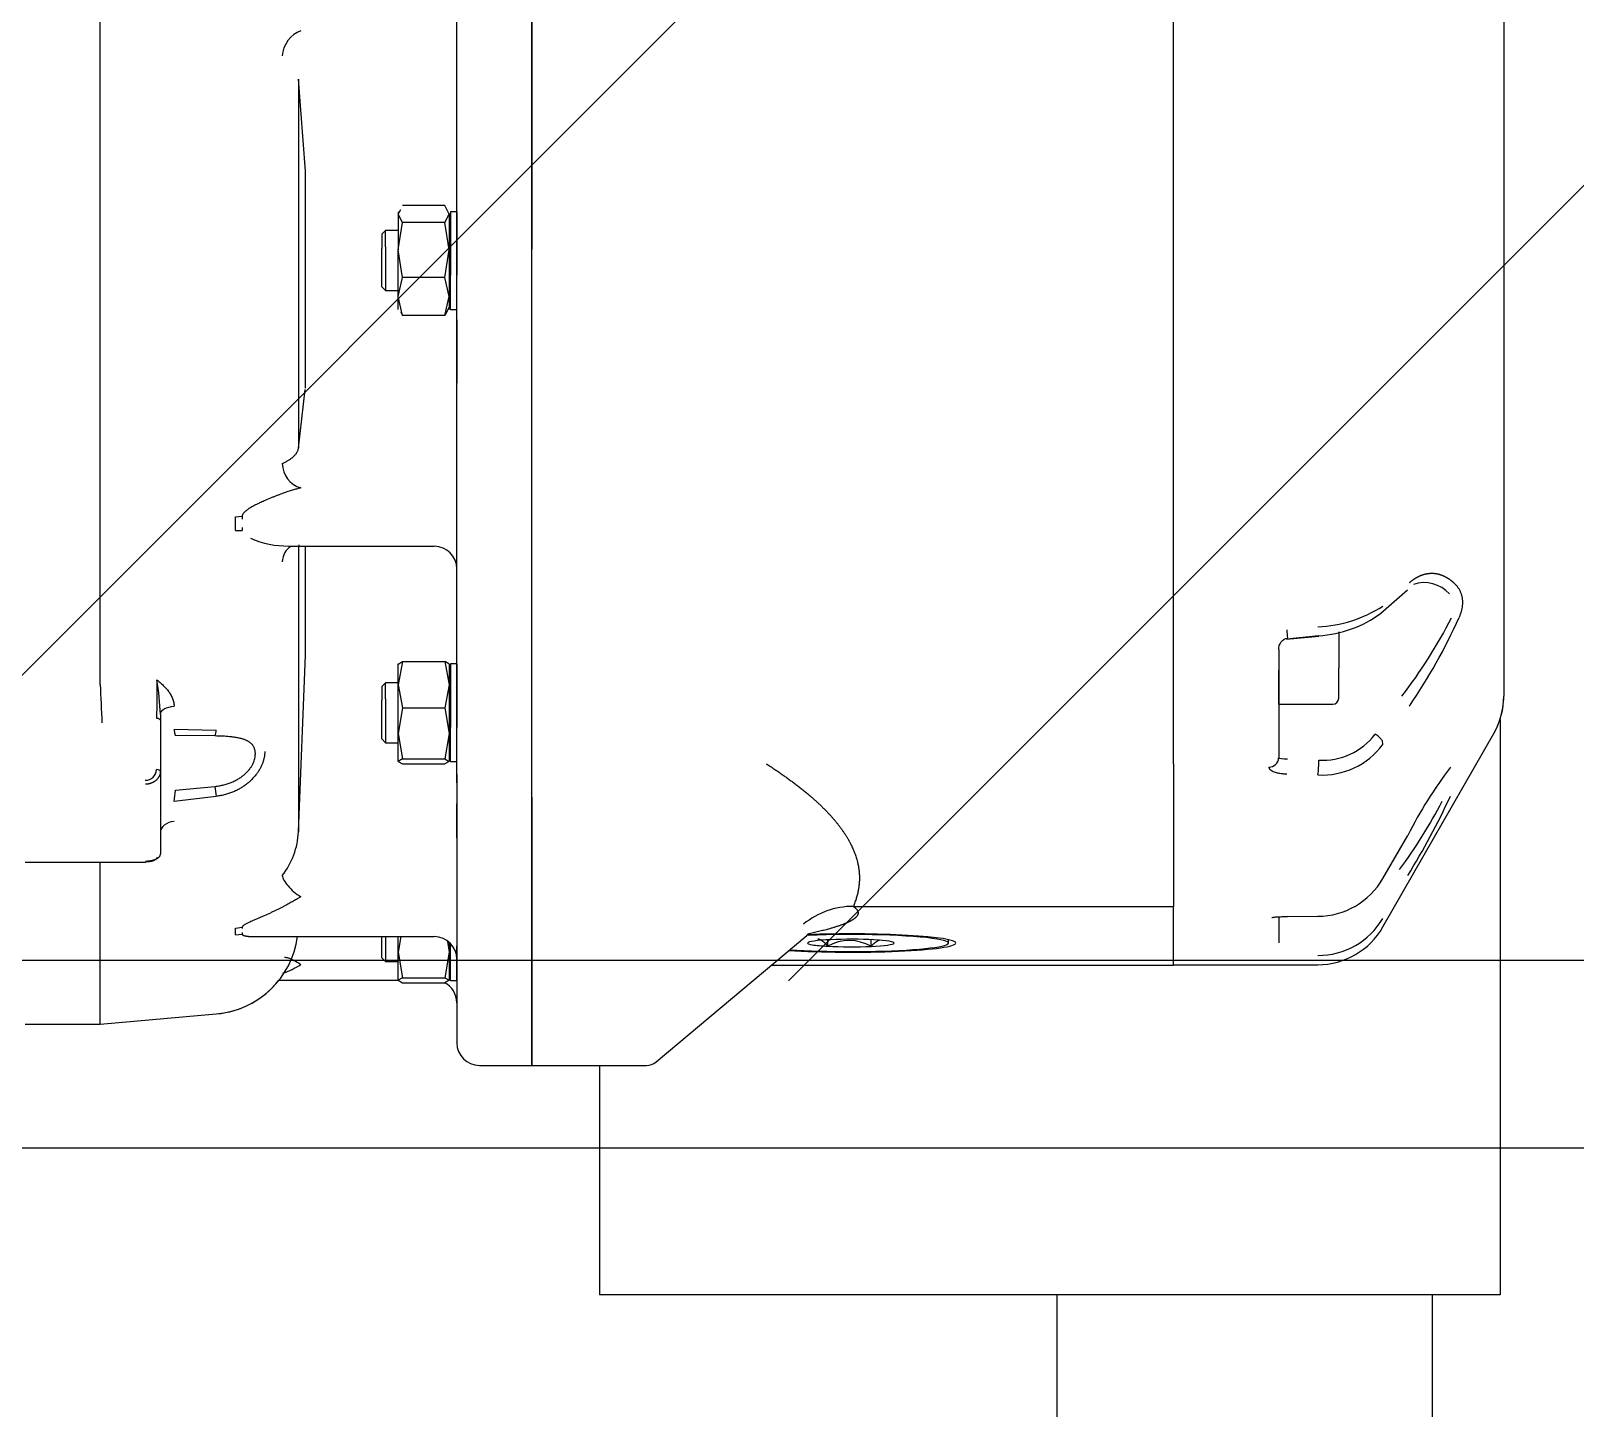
# Model space of a CAD drawing. Extents: x 220580 to 2027826, y -309201 to 71987.
# Drawn here: x 349237.5 to 349560.8, y -215643.4 to -215355.1 of the extents above; entities that cross this region are included whole.
import ezdxf

# ---------------------------------------------------------------- set-up
doc = ezdxf.new("R2010")
doc.units = 0
for name, color, linetype in [('A-HATCH-1', 252, 'Continuous'), ('A-LIN-V', 9, 'Continuous'), ('EWHS5T6M-1', 7, 'Continuous'), ('EWHS5T6M-3', 7, 'Continuous'), ('FHSGH10105-主梁-06', 7, 'Continuous'), ('取电臂', 7, 'Continuous')]:
    doc.layers.add(name, color=color, linetype=linetype)

# ---------------------------------------------------------------- blocks, each defined once
blk = doc.blocks.new('b234swerwr')
at = {"layer": 'A-HATCH-1'}
h = blk.add_hatch(dxfattribs=at)
h.set_pattern_fill('ANSI31', color=4, scale=100)
h.set_pattern_definition([(45, (174105, -2000), (-112.253202, 112.253202), [])])
h.paths.add_polyline_path([(-1570355.4, 576982.49), (-1562570.65, 576982.49), (-1562570.65, 576107.49), (-1570355.4, 576107.49)])
at = {"layer": 'EWHS5T6M-1', "color": 4, "linetype": 'Continuous'}
for p, q in [((-1568008.52, 576162.23), (-1568008.52, 576041.78)), ((-1568008.52, 576162.23), (-1568008.52, 576041.78)), ((-1568197.09, 576089.83), (-1568197.09, 576041.78)), ((-1568197.09, 576089.83), (-1568197.09, 576041.78)), ((-1568021.09, 576041.78), (-1568134.23, 576041.78)), ((-1568101.23, 576041.78), (-1568134.23, 576041.78)), ((-1568021.09, 576041.78), (-1568022.66, 576041.78))]:
    blk.add_line(p, q, dxfattribs=at)
at = {"layer": 'EWHS5T6M-3', "color": 4, "linetype": 'Continuous'}
for p, q in [((-1568211.23, 576439.11), (-1568211.23, 576260.67)), ((-1568211.23, 576145.96), (-1568211.23, 576439.11)), ((-1568226.95, 576148.99), (-1568226.95, 576434.4)), ((-1568076.87, 576181.06), (-1568076.87, 576378.96)), ((-1568076.87, 576181.06), (-1568076.87, 576377.91)), ((-1568007.73, 576377.79), (-1568007.73, 576199.92)), ((-1568007.73, 576377.79), (-1568007.73, 576199.92)), ((-1568301.59, 576169.54), (-1568301.59, 576345.23)), ((-1568258.66, 576277), (-1568260.1, 576296.23)), ((-1568260.1, 576296.23), (-1568260.1, 576219.03)), ((-1568258.66, 576231.55), (-1568258.66, 576277)), ((-1568239.2, 576268.01), (-1568238.7, 576268.98)), ((-1568229.43, 576269.79), (-1568238.29, 576269.79)), ((-1568228.52, 576268.01), (-1568229.43, 576269.79)), ((-1568239.2, 576268.48), (-1568239.2, 576268.01)), ((-1568238.29, 576266.23), (-1568239.2, 576268.01)), ((-1568239.2, 576268.01), (-1568239.2, 576260.48)), ((-1568239.2, 576260.48), (-1568238.29, 576266.23)), ((-1568229.43, 576266.23), (-1568238.29, 576266.23)), ((-1568229.43, 576266.23), (-1568228.52, 576268.01)), ((-1568228.52, 576260.48), (-1568229.43, 576266.23)), ((-1568228.24, 576268.48), (-1568228.52, 576267.38)), ((-1568228.52, 576268.01), (-1568228.52, 576260.48)), ((-1568228.24, 576268.48), (-1568228.24, 576255.19)), ((-1568226.95, 576268.48), (-1568228.24, 576268.48)), ((-1568226.95, 576268.48), (-1568226.95, 576255.19)), ((-1568241.87, 576264.56), (-1568242.66, 576263.77)), ((-1568242.66, 576263.77), (-1568242.66, 576260.81)), ((-1568241.87, 576261.17), (-1568241.87, 576264.56)), ((-1568239.2, 576264.56), (-1568241.87, 576264.56)), ((-1568242.66, 576252.77), (-1568242.66, 576260.81)), ((-1568241.87, 576261.17), (-1568241.87, 576251.98)), ((-1568238.29, 576254.72), (-1568239.2, 576260.48)), ((-1568239.2, 576250.74), (-1568239.2, 576260.48)), ((-1568229.43, 576254.72), (-1568228.52, 576260.48)), ((-1568228.52, 576260.48), (-1568228.52, 576250.74)), ((-1568211.23, 576089.83), (-1568211.23, 576260.67)), ((-1568242.66, 576252.77), (-1568241.87, 576251.98)), ((-1568239.2, 576250.74), (-1568238.29, 576254.72)), ((-1568229.43, 576254.72), (-1568238.29, 576254.72)), ((-1568228.52, 576250.74), (-1568229.43, 576254.72)), ((-1568228.24, 576248.06), (-1568228.24, 576255.19)), ((-1568226.95, 576248.06), (-1568226.95, 576255.19)), ((-1568241.87, 576251.98), (-1568239.2, 576251.98)), ((-1568239.2, 576248.06), (-1568239.2, 576250.74)), ((-1568238.29, 576246.75), (-1568239.2, 576250.74)), ((-1568229.43, 576246.75), (-1568228.52, 576250.74)), ((-1568228.52, 576250.74), (-1568228.52, 576248.06)), ((-1568238.7, 576247.56), (-1568238.29, 576246.75)), ((-1568229.43, 576246.75), (-1568238.29, 576246.75)), ((-1568228.52, 576248.53), (-1568229.43, 576246.75)), ((-1568228.52, 576249.16), (-1568228.24, 576248.06)), ((-1568228.24, 576248.06), (-1568226.95, 576248.06)), ((-1568226.95, 576245.89), (-1568226.95, 576232.6)), ((-1568260.1, 576219.03), (-1568258.69, 576231.26)), ((-1568226.95, 576225.46), (-1568226.95, 576232.6)), ((-1568273.3, 576204.65), (-1568271.89, 576204.76)), ((-1568273.3, 576201.74), (-1568273.3, 576204.65)), ((-1568271.89, 576204.76), (-1568271.87, 576204.13)), ((-1568273.3, 576201.74), (-1568271.89, 576201.76)), ((-1568271.87, 576202.39), (-1568271.89, 576201.76)), ((-1568262.15, 576198.47), (-1568231.66, 576198.47)), ((-1568260.03, 576198.74), (-1568260.1, 576198.07)), ((-1568260.1, 576198.07), (-1568260.1, 576164.53)), ((-1568258.66, 576191.17), (-1568258.66, 576198.47)), ((-1568007.73, 576199.92), (-1568007.73, 576178.17)), ((-1568007.73, 576199.92), (-1568007.73, 576178.17)), ((-1568258.66, 576175.65), (-1568258.66, 576191.17)), ((-1568033.47, 576184.44), (-1568027.89, 576189.38)), ((-1568076.87, 576152.96), (-1568076.87, 576181.06)), ((-1568076.87, 576152.96), (-1568076.87, 576181.06)), ((-1568053.21, 576179.05), (-1568052.54, 576179.12)), ((-1568052.59, 576179.11), (-1568051.68, 576179.2)), ((-1568046.47, 576179.7), (-1568052.56, 576179.12)), ((-1568051.68, 576179.2), (-1568046.47, 576179.69)), ((-1568042.3, 576180.55), (-1568042.3, 576172.93)), ((-1568260.1, 576138.7), (-1568258.66, 576175.65)), ((-1568054.87, 576176.86), (-1568054.87, 576154.88)), ((-1568054.87, 576176.82), (-1568054.87, 576172.55)), ((-1568007.73, 576178.17), (-1568007.73, 576167.13)), ((-1568007.73, 576178.17), (-1568007.73, 576167.13)), ((-1568239.2, 576173.81), (-1568238.29, 576174.33)), ((-1568238.29, 576174.33), (-1568239.2, 576169.5)), ((-1568239.2, 576169.5), (-1568239.2, 576173.85)), ((-1568238.29, 576174.33), (-1568229.43, 576174.33)), ((-1568228.65, 576173.89), (-1568229.43, 576174.33)), ((-1568229.43, 576174.33), (-1568228.52, 576169.5)), ((-1568228.24, 576173.85), (-1568228.52, 576172.75)), ((-1568228.52, 576173.85), (-1568228.52, 576169.5)), ((-1568228.24, 576173.85), (-1568228.24, 576160.56)), ((-1568226.95, 576173.85), (-1568228.24, 576173.85)), ((-1568226.95, 576173.85), (-1568226.95, 576160.56)), ((-1568054.87, 576165.41), (-1568054.87, 576172.55)), ((-1568042.3, 576166.67), (-1568042.3, 576172.93)), ((-1568301.59, 576169.53), (-1568301.59, 576169.54)), ((-1568241.87, 576169.92), (-1568242.66, 576169.14)), ((-1568242.66, 576169.14), (-1568242.66, 576166.18)), ((-1568241.87, 576166.54), (-1568241.87, 576169.92)), ((-1568239.2, 576169.92), (-1568241.87, 576169.92)), ((-1568239.2, 576159.32), (-1568239.2, 576169.5)), ((-1568239.2, 576169.5), (-1568238.29, 576164.67)), ((-1568228.52, 576169.5), (-1568229.43, 576164.67)), ((-1568228.52, 576169.5), (-1568228.52, 576159.32)), ((-1568042.3, 576170.18), (-1568042.29, 576170.17)), ((-1568242.66, 576158.14), (-1568242.66, 576166.18)), ((-1568241.87, 576166.54), (-1568241.87, 576157.35)), ((-1568054.87, 576165.41), (-1568043.56, 576165.41)), ((-1568289.02, 576163.25), (-1568289.02, 576162.1)), ((-1568289.02, 576162.1), (-1568289.02, 576151.35)), ((-1568260.1, 576164.53), (-1568260.1, 576138.7)), ((-1568238.29, 576164.67), (-1568239.2, 576159.32)), ((-1568238.29, 576164.67), (-1568229.43, 576164.67)), ((-1568229.43, 576164.67), (-1568228.52, 576159.32)), ((-1568008.52, 576162.23), (-1568008.52, 576041.78)), ((-1568008.52, 576162.23), (-1568008.52, 576041.78)), ((-1568286.15, 576160.18), (-1568277.31, 576159.99)), ((-1568277.58, 576158.77), (-1568285.87, 576158.9)), ((-1568239.2, 576159.32), (-1568238.29, 576153.98)), ((-1568239.2, 576153.46), (-1568239.2, 576159.32)), ((-1568228.52, 576159.32), (-1568229.43, 576153.98)), ((-1568228.52, 576159.32), (-1568228.52, 576153.46)), ((-1568228.24, 576153.42), (-1568228.24, 576160.56)), ((-1568226.95, 576153.42), (-1568226.95, 576160.56)), ((-1568054.87, 576159.27), (-1568054.87, 576154.88)), ((-1568033.03, 576118.8), (-1568009.81, 576159.32)), ((-1568242.66, 576158.14), (-1568241.87, 576157.35)), ((-1568241.87, 576157.35), (-1568239.2, 576157.35)), ((-1568238.29, 576153.98), (-1568239.2, 576153.46)), ((-1568239.2, 576153.46), (-1568238.29, 576152.95)), ((-1568238.29, 576153.98), (-1568229.43, 576153.98)), ((-1568238.29, 576152.95), (-1568229.43, 576152.95)), ((-1568229.43, 576153.98), (-1568228.52, 576153.46)), ((-1568228.52, 576153.46), (-1568229.43, 576152.95)), ((-1568228.52, 576154.53), (-1568228.24, 576153.42)), ((-1568228.52, 576153.42), (-1568228.52, 576153.46)), ((-1568228.24, 576153.42), (-1568226.95, 576153.42)), ((-1568076.87, 576152.96), (-1568076.87, 576123.81)), ((-1568076.87, 576152.96), (-1568076.87, 576123.1)), ((-1568054.87, 576154.88), (-1568054.87, 576154.17)), ((-1568289.02, 576151.35), (-1568289.02, 576134.01)), ((-1568226.95, 576150.73), (-1568226.95, 576144.58)), ((-1568277.31, 576146.13), (-1568286.15, 576145.02)), ((-1568285.87, 576147.42), (-1568277.58, 576148.22)), ((-1568226.95, 576148.99), (-1568226.95, 576094.54)), ((-1568211.23, 576145.96), (-1568211.23, 576089.83)), ((-1568226.95, 576137.44), (-1568226.95, 576144.58)), ((-1568033.05, 576128.95), (-1568027.84, 576137.97)), ((-1568317.3, 576132.34), (-1568292.16, 576132.34)), ((-1568301.59, 576098.47), (-1568301.59, 576132.34)), ((-1568226.95, 576128.04), (-1568226.95, 576114.75)), ((-1568143.92, 576123.1), (-1568143.95, 576123.1)), ((-1568143.92, 576123.1), (-1568076.87, 576123.1)), ((-1568076.87, 576110.78), (-1568076.87, 576123.1)), ((-1568076.87, 576110.96), (-1568076.87, 576122.92)), ((-1568054.87, 576120.92), (-1568054.87, 576115.47)), ((-1568053.04, 576120.97), (-1568046.64, 576121.02)), ((-1568273.3, 576118.55), (-1568271.89, 576118.76)), ((-1568273.3, 576117.14), (-1568273.3, 576118.55)), ((-1568273.3, 576117.14), (-1568271.89, 576117.31)), ((-1568271.89, 576118.76), (-1568271.87, 576118.46)), ((-1568271.87, 576117.61), (-1568271.89, 576117.31)), ((-1568269.34, 576116.78), (-1568231.66, 576116.78)), ((-1568242.66, 576112.32), (-1568242.66, 576116.78)), ((-1568241.87, 576116.78), (-1568241.87, 576111.54)), ((-1568239.2, 576113.5), (-1568239.2, 576116.78)), ((-1568238.64, 576116.78), (-1568239.2, 576113.5)), ((-1568185.21, 576090.56), (-1568153.68, 576117.02)), ((-1568228.9, 576115.77), (-1568228.52, 576113.5)), ((-1568228.52, 576115.58), (-1568228.52, 576113.5)), ((-1568228.24, 576115.31), (-1568228.24, 576114.75)), ((-1568228.24, 576107.61), (-1568228.24, 576114.75)), ((-1568226.95, 576107.61), (-1568226.95, 576114.75)), ((-1568149.28, 576114.77), (-1568149.28, 576116.1)), ((-1568140.21, 576114.74), (-1568140.21, 576116.13)), ((-1568124.02, 576115.43), (-1568124.02, 576116.15)), ((-1568242.66, 576112.32), (-1568241.87, 576111.54)), ((-1568241.87, 576111.54), (-1568239.2, 576111.54)), ((-1568239.2, 576107.65), (-1568239.2, 576113.5)), ((-1568239.2, 576113.5), (-1568238.29, 576108.16)), ((-1568228.52, 576113.5), (-1568229.43, 576108.16)), ((-1568228.52, 576113.5), (-1568228.52, 576107.65)), ((-1568161.12, 576110.78), (-1568076.87, 576110.78)), ((-1568076.87, 576110.9), (-1568046.66, 576110.9)), ((-1568264.19, 576107.65), (-1568239.2, 576107.65)), ((-1568264.19, 576107.65), (-1568239.2, 576107.65)), ((-1568238.29, 576108.16), (-1568239.2, 576107.65)), ((-1568239.2, 576107.65), (-1568238.29, 576107.13)), ((-1568239.2, 576107.65), (-1568238.29, 576107.13)), ((-1568238.29, 576108.16), (-1568229.43, 576108.16)), ((-1568238.29, 576107.13), (-1568229.43, 576107.13)), ((-1568238.29, 576107.13), (-1568229.51, 576107.13)), ((-1568229.43, 576108.16), (-1568228.52, 576107.65)), ((-1568228.52, 576107.65), (-1568229.43, 576107.13)), ((-1568228.52, 576108.71), (-1568228.24, 576107.61)), ((-1568228.52, 576107.61), (-1568228.52, 576107.65)), ((-1568228.24, 576107.61), (-1568226.95, 576107.61)), ((-1568301.59, 576098.47), (-1568277.31, 576100.6)), ((-1568301.59, 576098.47), (-1568277.31, 576100.6)), ((-1568226.95, 576102.94), (-1568226.95, 576094.54)), ((-1568317.3, 576098.47), (-1568301.59, 576098.47)), ((-1568317.3, 576098.47), (-1568301.59, 576098.47)), ((-1568222.23, 576089.83), (-1568211.23, 576089.83)), ((-1568222.23, 576089.83), (-1568211.23, 576089.83)), ((-1568211.23, 576089.83), (-1568187.23, 576089.83)), ((-1568211.23, 576089.83), (-1568197.09, 576089.83)), ((-1568197.09, 576089.83), (-1568197.09, 576041.78)), ((-1568197.09, 576089.83), (-1568197.09, 576041.78)), ((-1568184.52, 576041.78), (-1568197.09, 576041.78)), ((-1568184.52, 576041.78), (-1568197.09, 576041.78)), ((-1568021.09, 576041.78), (-1568184.52, 576041.78)), ((-1568101.23, 576041.78), (-1568184.52, 576041.78)), ((-1568021.09, 576041.78), (-1568022.66, 576041.78)), ((-1568008.52, 576041.78), (-1568021.09, 576041.78)), ((-1568008.52, 576041.78), (-1568021.09, 576041.78))]:
    blk.add_line(p, q, dxfattribs=at)
for centre, radius, start, end in [((-1568258.07, 576215.86), 5.41, 180.8534, 253.4487), ((-1568262.22, 576218.39), 19.88, 246.5852, 270.2132), ((-1568231.66, 576193.75), 4.71, 0, 90), ((-1568024.38, 576183.81), 7.05, 41.5617, 108.8064), ((-1568047.81, 576209), 27.39, 272.3981, 302.5954), ((-1568047.96, 576204.18), 24.48, 273.4853, 306.4262), ((-1568107.49, 576228.3), 99.45, 322.0356, 333.2427), ((-1568125.52, 576232), 118.74, 325.6453, 335.9387), ((-1567955.07, 576180.31), 346.69, 181.7823, 183.11), ((-1566999.41, 576155.54), 1290.41, 179.33389, 179.69135), ((-1568356.28, 576160.32), 67.33, 2.5008, 8.7375), ((-1568043.56, 576166.67), 1.26, 270, 0), ((-1568023.45, 576167.13), 15.71, 330.1892, 0), ((-1568023.45, 576167.13), 15.71, 341.8051, 0), ((-1568281.04, 576160.19), 3.73, 337.7143, 357.0189), ((-1568045.64, 576167.48), 13.8, 266.487, 322.7895), ((-1568045.78, 576166.42), 15.83, 266.8023, 323.5023), ((-1568056.86, 576154.24), 1.98, 268.2746, 358.1638), ((-1568062.56, 576153.08), 16.09, 351.1863, 2.2116), ((-1568292.1, 576151.8), 2.29, 268.4026, 358.4531), ((-1567940.55, 576093.27), 98.07, 143.0348, 152.8846), ((-1568600.78, 576182.2), 316.82, 353.2607, 353.6969), ((-1567409.43, 576261.02), 875.45, 187.4029, 187.54076), ((-1568157.97, 576210.18), 153.08, 328.2109, 335.2911), ((-1568114.2, 576193.8), 105.5, 323.3467, 332.5077), ((-1568275.98, 576139.4), 15.89, 321.8574, 357.4911), ((-1568289.78, 576134.03), 0.763, 268.2746, 358.1638), ((-1568046.77, 576136.88), 15.85, 270.4064, 329.9676), ((-1568143.92, 576106.61), 16.5, 90.0996, 129.166), ((-1568046.53, 576128.46), 15.61, 269.5176, 329.7272), ((-1568278.95, 576119.38), 18.86, 275, 352.0705), ((-1568231.66, 576112.06), 4.71, 0, 90), ((-1568046.66, 576126.61), 15.71, 270, 330.1892), ((-1568144.77, 576106.74), 9.21, 60.3173, 119.306), ((-1568270.51, 576128.4), 20.58, 290.3016, 301.9872), ((-1568278.95, 576119.38), 18.86, 275, 321.5339), ((-1568231.66, 576102.94), 4.71, 0, 62.8719), ((-1568231.66, 576102.94), 4.71, 0, 62.8719), ((-1568222.23, 576094.54), 4.71, 180, 270), ((-1568222.23, 576094.54), 4.71, 180, 270), ((-1568187.23, 576092.97), 3.14, 270, 310)]:
    blk.add_arc(centre, radius, start, end, dxfattribs=at)
for centre, major_axis, ratio, start_param, end_param in [((-1568259.62, 576302.16), (-2.61, -3.93), 0.728317, 3.880999, 5.407181), ((-1568259.62, 576194.19), (1.87, -4.33), 0.783089, 3.209194, 4.163104), ((-1568053.19, 576181.11), (-0.19, 2.03), 0.00447, 1.617607, 3.576156), ((-1568289.8, 576151.35), (-0.786, 0), 0.5, 3.141593, 4.712389), ((-1568285.87, 576138.6), (3.14, 0), 0.721105, 1.658063, 3.14162), ((-1568144.45, 576115.43), (-22, 0), 0.087156, 3.141593, 5.13954), ((-1568144.45, 576115.43), (20.43, 0), 0.087156, 0.485902, 2.024816), ((-1568144.45, 576115.43), (22, 0), 0.087156, 4.081811, 6.283185), ((-1568144.45, 576115.43), (-20.43, 0), 0.087156, 0.894834, 3.627495), ((-1568144.45, 576115.43), (9.07, 0), 0.087156, 3.103896, 3.627495), ((-1568144.45, 576115.43), (-9.07, 0), 0.087156, 5.198291, 6.245489), ((-1568144.45, 576115.43), (-9.07, 0), 0.087156, 0.485902, 1.009501), ((-1568144.45, 576115.43), (-9.07, 0), 0.087156, 1.009501, 2.056699), ((-1568144.45, 576115.43), (9.07, 0), 0.087156, 1.009501, 2.056699), ((-1568144.45, 576115.43), (9.07, 0), 0.087156, 5.198291, 6.245489), ((-1568144.45, 576115.43), (-9.07, 0), 0.087156, 3.103896, 4.151094)]:
    blk.add_ellipse(centre, major_axis=major_axis, ratio=ratio, start_param=start_param, end_param=end_param, dxfattribs=at)
for points, degree, knots in [([(-1568263.48, 576215.78), (-1568263.38, 576215.83), (-1568263.17, 576215.93), (-1568262.87, 576216.08), (-1568262.58, 576216.24), (-1568262.3, 576216.4), (-1568262.04, 576216.56), (-1568261.79, 576216.73), (-1568261.55, 576216.9), (-1568261.33, 576217.08), (-1568261.13, 576217.26), (-1568260.94, 576217.45), (-1568260.77, 576217.63), (-1568260.61, 576217.82), (-1568260.48, 576218.02), (-1568260.36, 576218.21), (-1568260.27, 576218.41), (-1568260.19, 576218.61), (-1568260.13, 576218.82), (-1568260.11, 576218.96), (-1568260.1, 576219.03)], 3, [0, 0, 0, 0, 0.051218, 0.102946, 0.155185, 0.207934, 0.261194, 0.314965, 0.369245, 0.424036, 0.479338, 0.535149, 0.591471, 0.648303, 0.705645, 0.763497, 0.821858, 0.880729, 0.94011, 1, 1, 1, 1]), ([(-1568259.62, 576210.67), (-1568259.73, 576210.65), (-1568259.97, 576210.6), (-1568260.34, 576210.51), (-1568260.74, 576210.4), (-1568261.16, 576210.28), (-1568261.6, 576210.15), (-1568262.07, 576210), (-1568262.56, 576209.84), (-1568263.07, 576209.66), (-1568263.61, 576209.46), (-1568264.17, 576209.25), (-1568264.75, 576209.03), (-1568265.36, 576208.78), (-1568266.2, 576208.44), (-1568267.17, 576208.02), (-1568268.14, 576207.58), (-1568268.8, 576207.27), (-1568269.28, 576207.04), (-1568269.68, 576206.83), (-1568270.09, 576206.59), (-1568270.45, 576206.36), (-1568270.78, 576206.14), (-1568271.06, 576205.92), (-1568271.3, 576205.71), (-1568271.5, 576205.51), (-1568271.66, 576205.31), (-1568271.78, 576205.12), (-1568271.86, 576204.94), (-1568271.88, 576204.82), (-1568271.89, 576204.76)], 3, [0, 0, 0, 0, 0.029067, 0.059684, 0.091862, 0.125608, 0.160931, 0.197836, 0.23633, 0.276416, 0.3181, 0.361385, 0.406275, 0.452773, 0.500881, 0.599221, 0.673537, 0.723826, 0.750087, 0.785131, 0.817481, 0.847172, 0.87425, 0.898774, 0.920826, 0.940518, 0.958006, 0.973514, 0.987363, 1, 1, 1, 1]), ([(-1568027.48, 576190.86), (-1568026.88, 576191.39), (-1568026.26, 576191.78), (-1568025.63, 576192.17), (-1568024.99, 576192.42), (-1568024.34, 576192.66), (-1568023.68, 576192.76), (-1568023.03, 576192.86), (-1568022.38, 576192.81), (-1568021.72, 576192.76), (-1568021.08, 576192.56), (-1568020.44, 576192.36), (-1568019.83, 576192.02), (-1568019.21, 576191.68), (-1568018.63, 576191.2), (-1568018.05, 576190.71), (-1568017.51, 576190.1)], 2, [0, 0, 0, 0.125, 0.125, 0.25, 0.25, 0.375, 0.375, 0.5, 0.5, 0.625, 0.625, 0.75, 0.75, 0.875, 0.875, 1, 1, 1]), ([(-1568017.51, 576190.1), (-1568017.46, 576190.02), (-1568017.34, 576189.86), (-1568017.18, 576189.61), (-1568017.03, 576189.35), (-1568016.9, 576189.09), (-1568016.79, 576188.83), (-1568016.69, 576188.56), (-1568016.6, 576188.29), (-1568016.53, 576188.02), (-1568016.48, 576187.74), (-1568016.44, 576187.46), (-1568016.4, 576187.09), (-1568016.39, 576186.62), (-1568016.43, 576186.04), (-1568016.51, 576185.45), (-1568016.65, 576184.84), (-1568016.84, 576184.22), (-1568017.01, 576183.8), (-1568017.1, 576183.59)], 3, [0, 0, 0, 0, 0.048845, 0.096906, 0.144215, 0.190808, 0.236719, 0.281986, 0.326648, 0.370744, 0.414319, 0.457414, 0.500075, 0.58118, 0.662791, 0.745199, 0.82869, 0.913537, 1, 1, 1, 1]), ([(-1568054.87, 576176.86), (-1568054.87, 576177.42), (-1568054.69, 576177.99), (-1568054.01, 576178.9), (-1568053.53, 576179.21), (-1568053.01, 576179.26)], 3, [0, 0, 0, 0, 0.5, 0.5, 1, 1, 1, 1]), ([(-1568289.73, 576170.54), (-1568289.51, 576170.35), (-1568289.07, 576169.96), (-1568288.21, 576169.16), (-1568287.46, 576168.33), (-1568286.93, 576167.53), (-1568286.65, 576167.04), (-1568286.47, 576166.61), (-1568286.32, 576166.2), (-1568286.22, 576165.8), (-1568286.16, 576165.4), (-1568286.15, 576165.13), (-1568286.15, 576165)], 3, [0, 0, 0, 0, 0.125011, 0.250017, 0.499875, 0.603087, 0.677277, 0.749978, 0.814865, 0.874988, 0.937496, 1, 1, 1, 1]), ([(-1568289.8, 576162.49), (-1568289.6, 576162.49), (-1568289.39, 576162.45), (-1568289.1, 576162.3), (-1568289.02, 576162.2), (-1568289.02, 576162.1)], 3, [0, 0, 0, 0, 0.5, 0.5, 1, 1, 1, 1]), ([(-1568289.02, 576163.25), (-1568289.02, 576163.65), (-1568288.74, 576164.1), (-1568287.64, 576164.77), (-1568286.86, 576164.96), (-1568286.15, 576165)], 3, [0, 0, 0, 0, 0.5, 0.5, 1, 1, 1, 1]), ([(-1568286.15, 576160.18), (-1568286.14, 576160.12), (-1568286.13, 576160.01), (-1568286.11, 576159.85), (-1568286.09, 576159.68), (-1568286.06, 576159.51), (-1568286.03, 576159.34), (-1568285.99, 576159.19), (-1568285.96, 576159.07), (-1568285.92, 576158.96), (-1568285.89, 576158.92), (-1568285.87, 576158.9)], 3, [0, 0, 0, 0, 0.077735, 0.163795, 0.258193, 0.360935, 0.47203, 0.591481, 0.719291, 0.855464, 1, 1, 1, 1]), ([(-1568033.05, 576157), (-1568033.03, 576157.16), (-1568033.04, 576157.34), (-1568033.16, 576157.72), (-1568033.26, 576157.92), (-1568033.56, 576158.31), (-1568033.75, 576158.51), (-1568034.17, 576158.85), (-1568034.4, 576159.01), (-1568034.64, 576159.13)], 3, [0, 0, 0, 0, 0.25, 0.25, 0.5, 0.5, 0.75, 0.75, 1, 1, 1, 1]), ([(-1568269.13, 576155.05), (-1568269.13, 576155.13), (-1568269.13, 576155.29), (-1568269.15, 576155.52), (-1568269.19, 576155.73), (-1568269.24, 576155.94), (-1568269.3, 576156.14), (-1568269.37, 576156.33), (-1568269.46, 576156.51), (-1568269.57, 576156.69), (-1568269.68, 576156.85), (-1568269.81, 576157.01), (-1568269.96, 576157.15), (-1568270.11, 576157.29), (-1568270.29, 576157.43), (-1568270.47, 576157.55), (-1568270.67, 576157.67), (-1568270.88, 576157.78), (-1568271.11, 576157.88), (-1568271.35, 576157.98), (-1568271.6, 576158.07), (-1568272.04, 576158.21), (-1568272.69, 576158.37), (-1568273.6, 576158.52), (-1568274.68, 576158.64), (-1568276.01, 576158.73), (-1568277.03, 576158.76), (-1568277.58, 576158.77)], 3, [0, 0, 0, 0, 0.025288, 0.050219, 0.074845, 0.099219, 0.123396, 0.147433, 0.171387, 0.195316, 0.219278, 0.243332, 0.267533, 0.291939, 0.316604, 0.341581, 0.366922, 0.392675, 0.418887, 0.445603, 0.472864, 0.500709, 0.581938, 0.664866, 0.750426, 0.865857, 1, 1, 1, 1]), ([(-1568277.58, 576148.22), (-1568277.42, 576148.24), (-1568277.09, 576148.28), (-1568276.62, 576148.36), (-1568276.15, 576148.44), (-1568275.7, 576148.55), (-1568275.26, 576148.67), (-1568274.83, 576148.8), (-1568274.42, 576148.94), (-1568274.02, 576149.1), (-1568273.63, 576149.27), (-1568273.25, 576149.46), (-1568272.89, 576149.66), (-1568272.53, 576149.87), (-1568272.19, 576150.1), (-1568271.79, 576150.39), (-1568271.35, 576150.76), (-1568270.88, 576151.2), (-1568270.47, 576151.66), (-1568270.11, 576152.13), (-1568269.81, 576152.61), (-1568269.56, 576153.09), (-1568269.37, 576153.59), (-1568269.23, 576154.08), (-1568269.14, 576154.57), (-1568269.13, 576154.89), (-1568269.13, 576155.05)], 3, [0, 0, 0, 0, 0.039878, 0.078912, 0.117144, 0.154619, 0.191384, 0.227489, 0.262988, 0.297935, 0.332389, 0.366411, 0.400064, 0.433413, 0.466526, 0.499471, 0.55456, 0.607472, 0.65855, 0.708176, 0.756766, 0.804764, 0.852628, 0.900824, 0.949803, 1, 1, 1, 1]), ([(-1568267.16, 576155.5), (-1568267.16, 576155.4), (-1568267.17, 576155.21), (-1568267.18, 576154.93), (-1568267.21, 576154.64), (-1568267.26, 576154.35), (-1568267.32, 576154.06), (-1568267.39, 576153.76), (-1568267.48, 576153.47), (-1568267.58, 576153.17), (-1568267.69, 576152.87), (-1568267.82, 576152.57), (-1568267.97, 576152.27), (-1568268.13, 576151.97), (-1568268.3, 576151.66), (-1568268.49, 576151.36), (-1568268.7, 576151.05), (-1568268.92, 576150.75), (-1568269.16, 576150.45), (-1568269.42, 576150.14), (-1568269.7, 576149.84), (-1568269.99, 576149.54), (-1568270.38, 576149.17), (-1568270.88, 576148.75), (-1568271.51, 576148.28), (-1568272.19, 576147.84), (-1568272.92, 576147.44), (-1568273.7, 576147.08), (-1568274.53, 576146.76), (-1568275.41, 576146.5), (-1568276.34, 576146.28), (-1568276.98, 576146.18), (-1568277.31, 576146.13)], 3, [0, 0, 0, 0, 0.023596, 0.046848, 0.069813, 0.092549, 0.115115, 0.137574, 0.159988, 0.182418, 0.204926, 0.227574, 0.250421, 0.273525, 0.296943, 0.320728, 0.344931, 0.369601, 0.394784, 0.420522, 0.446855, 0.473821, 0.501454, 0.550477, 0.600634, 0.652145, 0.705215, 0.760032, 0.81677, 0.875584, 0.936618, 1, 1, 1, 1]), ([(-1568162.16, 576152.96), (-1568159.41, 576151.18), (-1568157.09, 576149.47), (-1568154.64, 576147.67), (-1568152.62, 576145.92), (-1568150.51, 576144.08), (-1568148.85, 576142.27), (-1568147.12, 576140.39), (-1568145.87, 576138.52), (-1568143.27, 576134.64), (-1568142.77, 576130.84), (-1568142.27, 576126.99), (-1568143.92, 576123.1)], 2, [0, 0, 0, 0.125, 0.125, 0.25, 0.25, 0.375, 0.375, 0.5, 0.5, 0.75, 0.75, 1, 1, 1]), ([(-1568289.02, 576151.35), (-1568289.02, 576151.29), (-1568289.02, 576151.17), (-1568289.04, 576150.99), (-1568289.08, 576150.82), (-1568289.12, 576150.66), (-1568289.18, 576150.5), (-1568289.25, 576150.34), (-1568289.33, 576150.19), (-1568289.42, 576150.05), (-1568289.51, 576149.91), (-1568289.62, 576149.78), (-1568289.73, 576149.66), (-1568289.85, 576149.55), (-1568289.97, 576149.44), (-1568290.1, 576149.34), (-1568290.23, 576149.25), (-1568290.36, 576149.16), (-1568290.5, 576149.08), (-1568290.64, 576149.01), (-1568290.78, 576148.95), (-1568290.92, 576148.89), (-1568291.06, 576148.84), (-1568291.21, 576148.79), (-1568291.35, 576148.75), (-1568291.49, 576148.72), (-1568291.63, 576148.7), (-1568291.76, 576148.68), (-1568291.9, 576148.66), (-1568292.03, 576148.65), (-1568292.12, 576148.65), (-1568292.16, 576148.65)], 3, [0, 0, 0, 0, 0.043815, 0.086945, 0.129389, 0.171151, 0.212229, 0.252628, 0.292346, 0.331388, 0.369753, 0.407445, 0.444466, 0.480818, 0.516503, 0.551525, 0.585887, 0.619591, 0.652642, 0.685043, 0.716798, 0.747913, 0.778391, 0.808237, 0.837458, 0.866059, 0.894046, 0.921426, 0.948207, 0.974395, 1, 1, 1, 1]), ([(-1568056.92, 576152.25), (-1568056.92, 576152.23), (-1568056.91, 576152.17), (-1568056.89, 576152.07), (-1568056.84, 576151.96), (-1568056.76, 576151.85), (-1568056.59, 576151.68), (-1568056.3, 576151.48), (-1568055.86, 576151.27), (-1568055.33, 576151.1), (-1568054.73, 576150.97), (-1568054.13, 576150.88), (-1568053.64, 576150.83), (-1568053.33, 576150.82), (-1568053.19, 576150.81)], 3, [0, 0, 0, 0, 0.040091, 0.085599, 0.136434, 0.192536, 0.253873, 0.39572, 0.505375, 0.612356, 0.753804, 0.848833, 0.930864, 1, 1, 1, 1]), ([(-1568292.16, 576132.59), (-1568292.09, 576132.59), (-1568291.94, 576132.59), (-1568291.72, 576132.6), (-1568291.49, 576132.61), (-1568291.28, 576132.64), (-1568291.06, 576132.67), (-1568290.85, 576132.71), (-1568290.64, 576132.76), (-1568290.45, 576132.81), (-1568290.26, 576132.87), (-1568290.08, 576132.94), (-1568289.9, 576133.02), (-1568289.73, 576133.1), (-1568289.56, 576133.2), (-1568289.39, 576133.32), (-1568289.24, 576133.47), (-1568289.12, 576133.63), (-1568289.03, 576133.81), (-1568289.02, 576133.94), (-1568289.02, 576134.01)], 3, [0, 0, 0, 0, 0.043817, 0.087902, 0.132274, 0.176955, 0.221965, 0.267323, 0.313047, 0.359156, 0.405668, 0.4526, 0.499967, 0.551187, 0.60913, 0.673811, 0.745237, 0.823412, 0.908334, 1, 1, 1, 1]), ([(-1568289.8, 576133.27), (-1568289.8, 576133.1), (-1568289.97, 576132.95), (-1568290.05, 576132.87), (-1568290.17, 576132.8), (-1568290.3, 576132.72), (-1568290.45, 576132.66), (-1568290.61, 576132.6), (-1568290.81, 576132.55), (-1568291, 576132.5), (-1568291.22, 576132.46), (-1568291.36, 576132.44), (-1568291.52, 576132.42), (-1568291.83, 576132.39), (-1568292.16, 576132.39)], 2, [0, 0, 0, 0.25, 0.25, 0.375, 0.375, 0.5, 0.5, 0.625, 0.625, 0.75, 0.75, 0.833333, 0.833333, 1, 1, 1]), ([(-1568263.48, 576129.59), (-1568263.46, 576129.29), (-1568263.34, 576128.95), (-1568262.94, 576128.19), (-1568262.65, 576127.78), (-1568261.93, 576126.96), (-1568261.51, 576126.55), (-1568260.6, 576125.78), (-1568260.11, 576125.42), (-1568259.62, 576125.12)], 3, [0, 0, 0, 0, 0.25, 0.25, 0.5, 0.5, 0.75, 0.75, 1, 1, 1, 1]), ([(-1568259.62, 576125.12), (-1568259.73, 576125.05), (-1568259.97, 576124.9), (-1568260.34, 576124.68), (-1568260.74, 576124.45), (-1568261.16, 576124.21), (-1568261.6, 576123.96), (-1568262.07, 576123.7), (-1568262.56, 576123.43), (-1568263.07, 576123.16), (-1568263.61, 576122.88), (-1568264.17, 576122.59), (-1568264.75, 576122.3), (-1568265.36, 576122.01), (-1568266.2, 576121.61), (-1568267.17, 576121.17), (-1568268.14, 576120.75), (-1568268.8, 576120.48), (-1568269.28, 576120.28), (-1568269.68, 576120.1), (-1568270.09, 576119.92), (-1568270.45, 576119.74), (-1568270.78, 576119.58), (-1568271.06, 576119.44), (-1568271.3, 576119.3), (-1568271.5, 576119.17), (-1568271.66, 576119.06), (-1568271.78, 576118.95), (-1568271.86, 576118.85), (-1568271.88, 576118.79), (-1568271.89, 576118.76)], 3, [0, 0, 0, 0, 0.029065, 0.059681, 0.091858, 0.125603, 0.160926, 0.197831, 0.236324, 0.276411, 0.318095, 0.361381, 0.406272, 0.45277, 0.50088, 0.599222, 0.673538, 0.723826, 0.750086, 0.785132, 0.817484, 0.847177, 0.874255, 0.89878, 0.920832, 0.940524, 0.958011, 0.973518, 0.987365, 1, 1, 1, 1]), ([(-1568143.95, 576123.1), (-1568141.67, 576121.59), (-1568144.44, 576120.07), (-1568145.12, 576119.7), (-1568146.11, 576119.32), (-1568147.08, 576118.95), (-1568148.34, 576118.58), (-1568150.39, 576117.98), (-1568153.23, 576117.36)], 2, [0, 0, 0, 0.5, 0.5, 0.625, 0.625, 0.75, 0.75, 0.9651205, 0.9651205, 0.9651205]), ([(-1568056.3, 576120.78), (-1568056.3, 576120.78), (-1568056.28, 576120.79), (-1568056.17, 576120.81), (-1568055.79, 576120.86), (-1568055.04, 576120.92), (-1568054.02, 576120.96), (-1568053.35, 576120.97), (-1568053.04, 576120.97)], 3, [0.4127267, 0.4127267, 0.4127267, 0.4127267, 0.4325468, 0.4958555, 0.5912118, 0.726311, 0.893279, 1, 1, 1, 1]), ([(-1568271.89, 576117.31), (-1568271.89, 576117.3), (-1568271.89, 576117.27), (-1568271.87, 576117.22), (-1568271.83, 576117.18), (-1568271.78, 576117.13), (-1568271.72, 576117.09), (-1568271.64, 576117.05), (-1568271.54, 576117.02), (-1568271.43, 576116.98), (-1568271.31, 576116.95), (-1568271.17, 576116.92), (-1568271.01, 576116.89), (-1568270.85, 576116.86), (-1568270.66, 576116.84), (-1568270.46, 576116.82), (-1568270.25, 576116.81), (-1568270.02, 576116.79), (-1568269.78, 576116.78), (-1568269.55, 576116.78), (-1568269.41, 576116.78), (-1568269.35, 576116.78)], 3, [0, 0, 0, 0, 0.0069116, 0.0141137, 0.0217356, 0.0298867, 0.0386568, 0.0481179, 0.0583273, 0.0693308, 0.081165, 0.0938592, 0.1074372, 0.1219183, 0.1373187, 0.1536516, 0.1709282, 0.1891578, 0.2083486, 0.2285073, 0.2427241, 0.2427241, 0.2427241, 0.2427241]), ([(-1568153.7, 576117.01), (-1568153.52, 576117.16), (-1568153.31, 576117.34), (-1568153.29, 576117.41), (-1568153.3, 576117.42)], 3, [0, 0, 0, 0, 0.0924354, 0.1357639, 0.1357639, 0.1357639, 0.1357639]), ([(-1568151.39, 576116.33), (-1568150.87, 576116.24), (-1568150.31, 576115.81), (-1568149.83, 576115.45), (-1568149.28, 576114.77)], 2, [0, 0, 0, 0.5, 0.5, 1, 1, 1]), ([(-1568140.21, 576114.74), (-1568139.59, 576115.4), (-1568139.05, 576115.76), (-1568138.74, 576115.97), (-1568138.44, 576116.1)], 2, [0, 0, 0, 0.25, 0.25, 0.3701268, 0.3701268, 0.3701268]), ([(-1568263.02, 576112.46), (-1568262.83, 576112.46), (-1568262.58, 576112.42), (-1568261.93, 576112.22), (-1568261.51, 576112.04), (-1568260.6, 576111.56), (-1568260.11, 576111.27), (-1568259.62, 576110.95)], 3, [0.2947245, 0.2947245, 0.2947245, 0.2947245, 0.5, 0.5, 0.75, 0.75, 0.9999713, 0.9999713, 0.9999713, 0.9999713])]:
    blk.add_open_spline(points, degree=degree, knots=knots, dxfattribs=at)
for points in [[(-1568053.01, 576153.9), (-1568054.05, 576153.91), (-1568054.87, 576154.03), (-1568054.87, 576154.17)], [(-1568022.28, 576147.33), (-1568021.96, 576147.84), (-1568021.7, 576148.27), (-1568021.45, 576148.67)]]:
    blk.add_open_spline(points, degree=3, dxfattribs=at)
at = {"layer": 'FHSGH10105-主梁-06', "color": 4, "linetype": 'Continuous'}
for p, q in [((-1562824.44, 576111.78), (-1570355.4, 576111.78)), ((-1562831.11, 576072.49), (-1570355.4, 576072.49))]:
    blk.add_line(p, q, dxfattribs=at)
at = {"layer": '取电臂', "color": 4, "linetype": 'Continuous'}
for p, q in [((-1568101.23, 575712.63), (-1568101.23, 576041.78)), ((-1568101.23, 575712.63), (-1568101.23, 576041.78)), ((-1568022.66, 575712.63), (-1568022.66, 576041.78)), ((-1568022.66, 575712.63), (-1568022.66, 576041.78))]:
    blk.add_line(p, q, dxfattribs=at)

msp = doc.modelspace()

# ---------------------------------------------------------------- block references
at = {"layer": 'A-LIN-V'}
msp.add_blockref('b234swerwr', (1917553.59, -791661.46), dxfattribs=at)

doc.saveas('drawing.dxf')
